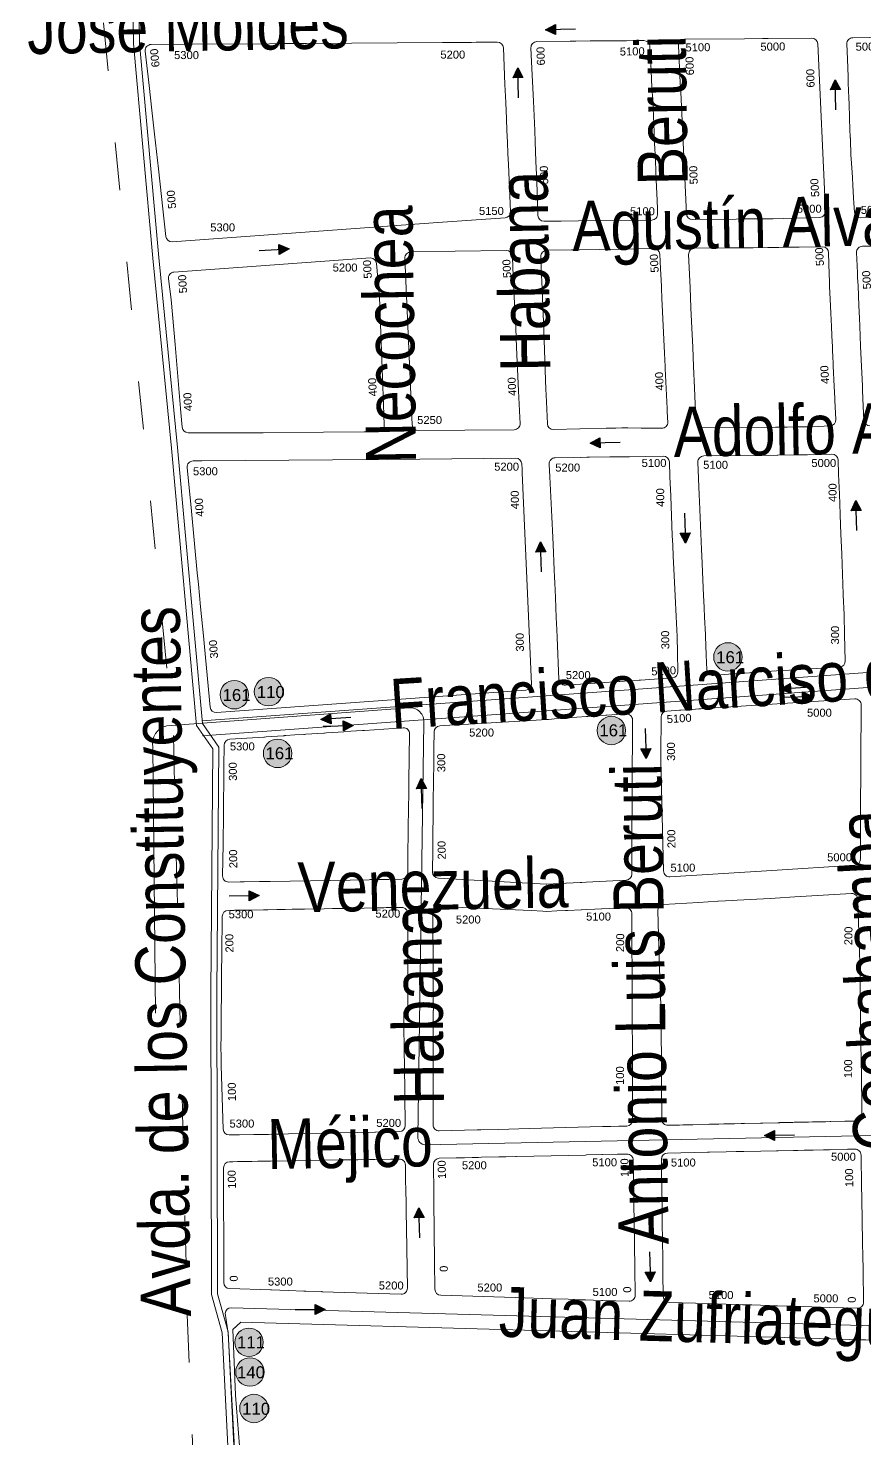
# Model space of a CAD drawing. Header units: millimetres. Extents: x 11558 to 23675, y 49449 to 61482.
# Drawn here: x 14952 to 15370, y 53272 to 53977 of the extents above; entities that cross this region are included whole.
import ezdxf

# ---------------------------------------------------------------- set-up
doc = ezdxf.new("R2010")
doc.units = ezdxf.units.MM
doc.linetypes.add('ACAD_ISO03W100', pattern=[30, 12, -18])
for name, color, linetype in [('0. plano base - nombres calles', 22, 'Continuous'), ('0. Plano Base - PLANO', 254, 'Continuous'), ('0. Plano base - sentido calles', 253, 'Continuous'), ('0.BARRIOS - DIVISIÓN', 12, 'ACAD_ISO03W100'), ('7. puesta en valor CC la lucila', 212, 'Continuous'), ('Linea 111 IDA', 139, 'Continuous'), ('Linea 140 IDA', 101, 'Continuous'), ('numeración', 7, 'Continuous')]:
    doc.layers.add(name, color=color, linetype=linetype)
for name, color, linetype, true_color in [('Linea 110 - 2 Ida', 7, 'Continuous', 0xff3838), ('Linea 110 - 2 Vuelta', 7, 'Continuous', 0x3838ff), ('Linea 161 ida', 7, 'Continuous', 0xd16b6b), ('linea 161 vuelta', 7, 'Continuous', 0x9d070c)]:
    doc.layers.add(name, color=color, linetype=linetype, true_color=true_color)
doc.layers.get('7. puesta en valor CC la lucila').off()
doc.styles.get("Standard").update_dxf_attribs({"font": 'arial.ttf'})

# ---------------------------------------------------------------- blocks, each defined once
blk = doc.blocks.new('MANZANAS')
at = {"layer": '0. Plano Base - PLANO', "color": 0, "linetype": 'Continuous', "lineweight": 5}
for points in [[(5635968.99, 6176056.65), (5635953.97, 6176048.71, -0.398164), (5635950, 6176049.81), (5635947.69, 6176053.66), (5635946.33, 6176055.92), (5635943.06, 6176061.36), (5635941.17, 6176064.49), (5635941.02, 6176064.74), (5635936.12, 6176072.88), (5635935.38, 6176074.11), (5635931.31, 6176081.27), (5635931.11, 6176081.63), (5635930.97, 6176081.88), (5635926.38, 6176089.96), (5635926.17, 6176090.33), (5635922.54, 6176096.72), (5635921.28, 6176098.94), (5635921.12, 6176099.21), (5635917.51, 6176105.57), (5635916.55, 6176107.26), (5635916.19, 6176107.89), (5635915.97, 6176108.28), (5635911.54, 6176116.07), (5635907.82, 6176122.63, -0.421456), (5635909.01, 6176126.75), (5635924.01, 6176134.79)], [(5636006.09, 6175958.57, -0.403727), (5636002.09, 6175959.72), (5635998.57, 6175965.83), (5635994.67, 6175972.6), (5635993.48, 6175974.64), (5635986.97, 6175985.93), (5635983.58, 6175991.81), (5635981.07, 6175996.17), (5635978.62, 6176000.41), (5635976.59, 6176003.93), (5635973.45, 6176009.37), (5635968.53, 6176017.9), (5635966.41, 6176021.59), (5635965.34, 6176023.46), (5635963.49, 6176026.67), (5635960.19, 6176032.42, -0.424354), (5635961.38, 6176036.56), (5635965.47, 6176038.72)], [(5635745.87, 6175917.98, -0.387772), (5635749.77, 6175916.91), (5635758.84, 6175902.57), (5635769.94, 6175883.06), (5635780.92, 6175863.75), (5635787.84, 6175851.62), (5635790.56, 6175846.85, -0.422773), (5635789.36, 6175842.71), (5635783.04, 6175839.34), (5635765.13, 6175829.81), (5635738.53, 6175815.65), (5635705.2, 6175798.43, -0.388323), (5635701.29, 6175799.49), (5635696.38, 6175807.22), (5635696.21, 6175807.48), (5635694.06, 6175810.88), (5635679.02, 6175834.59), (5635666.97, 6175853.6), (5635661, 6175862.11, -0.432235), (5635661.88, 6175866.39), (5635745.87, 6175917.98)], [(5636003.71, 6175704.95, -0.398019), (5636002.56, 6175701), (5635985.35, 6175690.9), (5635983.47, 6175689.8), (5635982.77, 6175689.39), (5635976.67, 6175685.81), (5635976.48, 6175685.7), (5635968.25, 6175680.87), (5635968.01, 6175680.73), (5635918.7, 6175658.51, -0.401406), (5635914.79, 6175659.9), (5635909.59, 6175670.21), (5635905.91, 6175677.5), (5635905.61, 6175678.09), (5635902.73, 6175683.79), (5635901.35, 6175686.53), (5635898.12, 6175692.94), (5635895.16, 6175698.81), (5635893.59, 6175701.91), (5635891, 6175707.05), (5635888.01, 6175712.98), (5635886.97, 6175715.04), (5635886.89, 6175715.2), (5635883.19, 6175722.52, -0.393493), (5635884.33, 6175726.45), (5635890.76, 6175730.29), (5635893.98, 6175732.21), (5635896.69, 6175733.83), (5635902.41, 6175737.25), (5635906.5, 6175739.69), (5635918.73, 6175747), (5635930.33, 6175753.93), (5635930.38, 6175753.96), (5635931.12, 6175754.42), (5635933.64, 6175756), (5635936.92, 6175758.06), (5635938.18, 6175758.85), (5635938.61, 6175759.13), (5635939.03, 6175759.38), (5635947.27, 6175764.4), (5635947.37, 6175764.46), (5635947.89, 6175764.78), (5635950.79, 6175766.54), (5635952.93, 6175767.85), (5635955.6, 6175769.47), (5635956.04, 6175769.74), (5635964.22, 6175774.72, -0.435501), (5635968.45, 6175773.53), (5635975.46, 6175759.89), (5635977.5, 6175755.93), (5635977.76, 6175755.41), (5635981.87, 6175747.43), (5635981.97, 6175747.23), (5635986.51, 6175738.41), (5635986.7, 6175738.02), (5635995.98, 6175719.98), (5635996.06, 6175719.83), (5635998.04, 6175715.98), (5636000.26, 6175711.66), (5636003.71, 6175704.95)]]:
    blk.add_lwpolyline(points, format="xyb", dxfattribs=at)
for points in [[(5635834.7, 6176087.29), (5635861.25, 6176101.4), (5635869.17, 6176105.61), (5635871.72, 6176106.96), (5635890.88, 6176117.14, -0.403353), (5635894.88, 6176116), (5635936.89, 6176043.57, -0.418337), (5635935.76, 6176039.45), (5635920.07, 6176030.64), (5635915.47, 6176028.2), (5635906.26, 6176023.31), (5635902.85, 6176021.5), (5635899, 6176019.45), (5635879.75, 6176009.23, -0.403157), (5635875.75, 6176010.38), (5635874.01, 6176013.37), (5635845.27, 6176063.01), (5635842.91, 6176066.94), (5635833.51, 6176083.13, -0.425281)], [(5635769.78, 6176052.25), (5635784.4, 6176060.09), (5635786.99, 6176061.47), (5635793.3, 6176064.86), (5635801.97, 6176069.43), (5635809.27, 6176073.27), (5635813.06, 6176075.25), (5635817.02, 6176077.34, -0.40034), (5635821.01, 6176076.2), (5635824.18, 6176070.8), (5635824.54, 6176070.18), (5635827.07, 6176065.91), (5635829.51, 6176061.73), (5635831.25, 6176058.77), (5635833.62, 6176054.74), (5635833.74, 6176054.53), (5635834.38, 6176053.44), (5635834.51, 6176053.23), (5635834.63, 6176053.02), (5635844.68, 6176035.63), (5635845.42, 6176034.35), (5635849.59, 6176027.1), (5635849.95, 6176026.47), (5635854.6, 6176018.38), (5635856.34, 6176015.36), (5635858.08, 6176012.33), (5635859.61, 6176009.67), (5635861.87, 6176005.74), (5635862.56, 6176004.55), (5635863.03, 6176003.73, -0.423297), (5635861.84, 6175999.59), (5635847.26, 6175991.8), (5635829.52, 6175982.32), (5635821.97, 6175978.28), (5635814.31, 6175974.18, -0.407656), (5635810.28, 6175975.36), (5635804.65, 6175985.35), (5635801.9, 6175990.21), (5635796.96, 6175998.99), (5635792.17, 6176007.48), (5635789.41, 6176012.31), (5635782.02, 6176025.02), (5635777.07, 6176033.54), (5635772.08, 6176042.12), (5635768.61, 6176048.1, -0.424409)], [(5635599.34, 6175962.04), (5635617.57, 6175971.67), (5635651.74, 6175989.71), (5635655.38, 6175991.64), (5635664.4, 6175996.4), (5635668, 6175998.3), (5635728.21, 6176030.1), (5635741.01, 6176036.86), (5635743.03, 6176037.93), (5635752.37, 6176042.86, -0.403271), (5635756.37, 6176041.71), (5635765.54, 6176025.81), (5635770.03, 6176018.03), (5635774.1, 6176010.97), (5635777.02, 6176005.91), (5635779.89, 6176000.94), (5635782.74, 6175996), (5635785.55, 6175991.13), (5635797.28, 6175970.81, -0.40618), (5635796.25, 6175966.75), (5635767.6, 6175949.15), (5635679.58, 6175895.08), (5635654.17, 6175879.47, -0.402628), (5635650.11, 6175880.36), (5635631.17, 6175908.61), (5635621.44, 6175923.13), (5635614.81, 6175933.02), (5635607.87, 6175943.36), (5635598.25, 6175957.72, -0.445211)], [(5635947.81, 6176025.86), (5635953.11, 6176016.39), (5635954.7, 6176013.56), (5635955.79, 6176011.61), (5635956.1, 6176011.05), (5635959.24, 6176005.54), (5635962.72, 6175999.55), (5635966.06, 6175993.82), (5635968.34, 6175989.89), (5635968.43, 6175989.74), (5635971.15, 6175985.04), (5635971.24, 6175984.89), (5635972.73, 6175982.33), (5635973.12, 6175981.66), (5635975.93, 6175976.82), (5635975.96, 6175976.77), (5635981.19, 6175967.8), (5635984.12, 6175962.81), (5635984.73, 6175961.77), (5635989.53, 6175953.58, -0.413873), (5635988.46, 6175949.48), (5635980.67, 6175944.89), (5635973.21, 6175940.93), (5635969.61, 6175939.03), (5635964.69, 6175936.43), (5635964.4, 6175936.28), (5635932, 6175919.14, -0.403415), (5635928, 6175920.3), (5635923.61, 6175927.9), (5635919.46, 6175935.1), (5635914.12, 6175944.34), (5635909.32, 6175952.67), (5635904.6, 6175960.84), (5635899.45, 6175969.76), (5635894.42, 6175978.48), (5635886.15, 6175992.82, -0.424732), (5635887.34, 6175996.97), (5635902.05, 6176004.77), (5635906.45, 6176007.11), (5635910.93, 6176009.49), (5635913.15, 6176010.67), (5635919.68, 6176014.17), (5635924.56, 6176016.77), (5635927.39, 6176018.28), (5635928.7, 6176018.98), (5635931.89, 6176020.69), (5635933.46, 6176021.53), (5635943.78, 6176027.04, -0.408324)], [(5635822.28, 6175961.98), (5635833.19, 6175967.9), (5635836.71, 6175969.81), (5635845.62, 6175974.64), (5635854.33, 6175979.36), (5635869.28, 6175987.47, -0.405614), (5635873.3, 6175986.34), (5635876.97, 6175980.02), (5635879.88, 6175975.02), (5635881.47, 6175972.28), (5635881.82, 6175971.68), (5635884.37, 6175967.26), (5635898.15, 6175943.57), (5635901.54, 6175937.74), (5635902.07, 6175936.81), (5635907.03, 6175928.29), (5635908.73, 6175925.32), (5635908.92, 6175925.04), (5635910.27, 6175922.7), (5635912.3, 6175919.21), (5635912.61, 6175918.67), (5635914.53, 6175915.31), (5635915.46, 6175913.76, -0.4355), (5635914.23, 6175909.54), (5635909.85, 6175907.33), (5635905.08, 6175904.92), (5635899.2, 6175901.95), (5635896.53, 6175900.55), (5635893.77, 6175899.04), (5635893.38, 6175898.82), (5635893.06, 6175898.65), (5635890.3, 6175897.13), (5635890.22, 6175897.09), (5635890.12, 6175897.03), (5635889.61, 6175896.75), (5635866.52, 6175884.08, -0.409169), (5635862.48, 6175885.22), (5635857.08, 6175894.66), (5635855.4, 6175897.6), (5635853.87, 6175900.26), (5635851.68, 6175904.12), (5635841.67, 6175921.7), (5635839.24, 6175925.98), (5635829.42, 6175943.25), (5635829.23, 6175943.57), (5635827.22, 6175947.12), (5635825.86, 6175949.5), (5635821.1, 6175957.86, -0.420183)], [(5635827.36, 6175863.36), (5635806.81, 6175852.46, -0.403499), (5635802.8, 6175853.61), (5635781.89, 6175889.79), (5635761.11, 6175925.75, -0.423018), (5635762.28, 6175929.89), (5635781.82, 6175940.42), (5635804.35, 6175952.55, -0.405039), (5635808.36, 6175951.42), (5635811.26, 6175946.42), (5635818.51, 6175933.92), (5635826.44, 6175920.24), (5635831.28, 6175911.9), (5635836.72, 6175902.53), (5635842.14, 6175893.18), (5635848.84, 6175881.62), (5635850.33, 6175879.06, -0.425422), (5635849.14, 6175874.9)], [(5635999.74, 6175936.2), (5636003.26, 6175930.02), (5636008.22, 6175921.31), (5636008.24, 6175921.26), (5636013.2, 6175912.56), (5636013.35, 6175912.3), (5636018.17, 6175903.83), (5636023.02, 6175895.32), (5636023.11, 6175895.16), (5636032.99, 6175877.81), (5636033.2, 6175877.44), (5636038.01, 6175869), (5636038.19, 6175868.68), (5636042.86, 6175860.25), (5636049.24, 6175848.74, -0.40361), (5636048.17, 6175844.72), (5636040.18, 6175839.9), (5636029.38, 6175833.39), (5636021.1, 6175828.39), (5636012.66, 6175823.31), (5636010.01, 6175821.71), (5636009.5, 6175821.4), (5636006.48, 6175819.58), (5636006.07, 6175819.34), (5636002.1, 6175816.94), (5635994.12, 6175811.86, -0.426985), (5635989.92, 6175812.9), (5635986.25, 6175819.26), (5635981.52, 6175827.46), (5635981.13, 6175828.13), (5635976.75, 6175835.73), (5635976.37, 6175836.4), (5635974.91, 6175838.93), (5635974.24, 6175840.08), (5635971.37, 6175845.07), (5635961.44, 6175862.29), (5635959.89, 6175864.98), (5635947.91, 6175885.77), (5635946.25, 6175888.64), (5635938.07, 6175902.83, -0.424085), (5635939.26, 6175906.97), (5635962.67, 6175919.43), (5635963.16, 6175919.64), (5635971.73, 6175924.26), (5635972.01, 6175924.41), (5635979.85, 6175928.59), (5635980.66, 6175929.02), (5635985.01, 6175931.43), (5635995.68, 6175937.34, -0.410738)], [(5635925.41, 6175896.39), (5635929.1, 6175889.93), (5635933.82, 6175881.67), (5635933.86, 6175881.59), (5635938.78, 6175872.99), (5635943.63, 6175864.48), (5635943.68, 6175864.4), (5635946.04, 6175860.27), (5635948.78, 6175855.51), (5635951.95, 6175850.07), (5635958.75, 6175838.39), (5635958.79, 6175838.32), (5635964.02, 6175829.33), (5635969, 6175820.77), (5635969.05, 6175820.69), (5635972.93, 6175813.61), (5635977.49, 6175805.44, -0.398263), (5635976.47, 6175801.44), (5635971.01, 6175797.99), (5635970.86, 6175797.9), (5635962.78, 6175792.99), (5635962.33, 6175792.72), (5635954.05, 6175787.69), (5635953.78, 6175787.52), (5635953.7, 6175787.48), (5635945.56, 6175782.53), (5635930.67, 6175773.46, -0.421544), (5635926.51, 6175774.52), (5635916.03, 6175792.73), (5635914.06, 6175796.15), (5635911.04, 6175801.41), (5635906.07, 6175810.04), (5635902.45, 6175816.33), (5635901, 6175818.84), (5635899.2, 6175822.02), (5635892.8, 6175833.03), (5635891.03, 6175836.08), (5635885.9, 6175844.88), (5635880.85, 6175853.53), (5635875.81, 6175862.17), (5635872.69, 6175867.53), (5635872.57, 6175867.74, -0.424207), (5635873.74, 6175871.89), (5635885.12, 6175878.02), (5635887.7, 6175879.41), (5635888.87, 6175880.04), (5635897.78, 6175884.83), (5635906.56, 6175889.56), (5635913.52, 6175893.31), (5635921.38, 6175897.54, -0.406889)], [(5635914.33, 6175762.06), (5635782.28, 6175680.92, -0.407388), (5635778.19, 6175681.85), (5635761.76, 6175707.23), (5635758.75, 6175711.9), (5635750.8, 6175724.16), (5635744.67, 6175733.61), (5635741.51, 6175738.48), (5635724.66, 6175764.46), (5635712.78, 6175782.78, -0.440474), (5635713.89, 6175787.07), (5635717.8, 6175789.13), (5635775.54, 6175819.68), (5635800.02, 6175832.63), (5635856.41, 6175862.65, -0.404507), (5635860.42, 6175861.5), (5635861.72, 6175859.25), (5635862.66, 6175857.62), (5635915.36, 6175766.11, -0.405901)], [(5636066.46, 6175832.83), (5636091.86, 6175783.34), (5636101.67, 6175764.21, -0.394605), (5636100.55, 6175760.27), (5636064.9, 6175738.82), (5636021.24, 6175712.55, -0.425503), (5636017.06, 6175713.67), (5635990.45, 6175762), (5635989.18, 6175764.45), (5635989.13, 6175764.55), (5635988.97, 6175764.85), (5635980.48, 6175781.4, -0.394123), (5635981.6, 6175785.34), (5635987.12, 6175788.68), (5635987.6, 6175788.96), (5635987.67, 6175789.01), (5635991.74, 6175791.47), (5635992.55, 6175791.95), (5635995.43, 6175793.7), (5635996.21, 6175794.17), (5636002.33, 6175797.86), (5636062.24, 6175834.03, -0.434575)], [(5636109.76, 6175745.87), (5636115.58, 6175735.26), (5636119.4, 6175728.6), (5636120.3, 6175727.03), (5636125.27, 6175718.34), (5636135.49, 6175699.08), (5636135.62, 6175698.84), (5636139.6, 6175691.34), (5636139.67, 6175691.21), (5636139.97, 6175690.65), (5636140.22, 6175690.19), (5636143.79, 6175683.62), (5636144.85, 6175681.7), (5636144.91, 6175681.61), (5636147.74, 6175676.41), (5636147.92, 6175676.08), (5636148.41, 6175675.16), (5636151.98, 6175668.52), (5636153.5, 6175665.7), (5636154.88, 6175663.13), (5636156.67, 6175659.8), (5636161.29, 6175651.19, -0.412513), (5636160.08, 6175647.14), (5636156.81, 6175645.35), (5636155.13, 6175644.44), (5636148.98, 6175641.09), (5636148.69, 6175640.93), (5636146.66, 6175639.82), (5636146.54, 6175639.76), (5636141.55, 6175637.04), (5636140.95, 6175636.72), (5636139.24, 6175635.78), (5636138.74, 6175635.51), (5636133.92, 6175632.88), (5636132.84, 6175632.3), (5636132.24, 6175631.97), (5636131.92, 6175631.79), (5636126.68, 6175628.91), (5636126.42, 6175628.77), (5636125.76, 6175628.41), (5636119.19, 6175624.8), (5636118.91, 6175624.64), (5636118.16, 6175624.23), (5636111.15, 6175620.37), (5636109.71, 6175619.58), (5636106.73, 6175617.94), (5636106.35, 6175617.73), (5636103.54, 6175616.19), (5636103.05, 6175615.92), (5636102.5, 6175615.61), (5636102.01, 6175615.34), (5636099.81, 6175614.14), (5636098.11, 6175613.2), (5636095.73, 6175611.89), (5636095.31, 6175611.66), (5636088.53, 6175607.93), (5636088.33, 6175607.82), (5636084.14, 6175605.52), (5636082.66, 6175604.7), (5636077.55, 6175601.89, -0.419639), (5636073.45, 6175603.12), (5636065.68, 6175617.89), (5636063.88, 6175621.31), (5636059.77, 6175629.13), (5636057.39, 6175633.64), (5636055.55, 6175637.13), (5636055.37, 6175637.47), (5636051.74, 6175644.35), (5636051.52, 6175644.78), (5636051.45, 6175644.92), (5636048.01, 6175651.36), (5636047.53, 6175652.25), (5636047.37, 6175652.53), (5636043.95, 6175658.44), (5636042.2, 6175661.48), (5636037.54, 6175669.85), (5636035.53, 6175673.47), (5636023.64, 6175694.83, -0.406049), (5636024.73, 6175698.86), (5636039.72, 6175707.76), (5636048.04, 6175712.7), (5636048.28, 6175712.84), (5636054.62, 6175716.6), (5636056.39, 6175717.65), (5636070.71, 6175726.15), (5636072.73, 6175727.36), (5636081.31, 6175732.49), (5636105.59, 6175747, -0.424986)], [(5635872.78, 6175715.95), (5635883.39, 6175694.85), (5635883.47, 6175694.7), (5635883.69, 6175694.25), (5635885.02, 6175691.61), (5635886.21, 6175689.25), (5635886.89, 6175687.9), (5635886.92, 6175687.84), (5635888.72, 6175684.26), (5635888.76, 6175684.16), (5635889.38, 6175682.93), (5635894.05, 6175673.65), (5635894.13, 6175673.49), (5635894.31, 6175673.13), (5635894.68, 6175672.39), (5635895.37, 6175671.02), (5635899.29, 6175663.24), (5635899.46, 6175662.9), (5635899.69, 6175662.44), (5635904.07, 6175653.72, -0.405365), (5635902.82, 6175649.74), (5635897.08, 6175646.63), (5635896.28, 6175646.2), (5635889.06, 6175642.29), (5635888.49, 6175641.98), (5635880.15, 6175637.47), (5635871.44, 6175632.74), (5635862.7, 6175628.02), (5635853.75, 6175623.17), (5635844.96, 6175618.41), (5635840.27, 6175615.87), (5635833.55, 6175612.23), (5635831.77, 6175611.27), (5635826.72, 6175608.53, -0.423637), (5635822.61, 6175609.83), (5635815.59, 6175623.84), (5635813.83, 6175627.36), (5635810.26, 6175634.49), (5635809.46, 6175636.08), (5635806.38, 6175642.14), (5635805.74, 6175643.39), (5635805.7, 6175643.48), (5635804.76, 6175645.32), (5635802.61, 6175649.54), (5635801.47, 6175651.78), (5635801.33, 6175652.06), (5635801.23, 6175652.26), (5635799.18, 6175656.29), (5635797.94, 6175658.71), (5635793.14, 6175668.13, -0.392554), (5635794.25, 6175672.06), (5635808.85, 6175680.92), (5635809.16, 6175681.11), (5635809.86, 6175681.54), (5635817.19, 6175685.99), (5635817.67, 6175686.27), (5635817.79, 6175686.35), (5635818.35, 6175686.69), (5635822.15, 6175689), (5635826.06, 6175691.37), (5635826.24, 6175691.48), (5635826.85, 6175691.85), (5635834.65, 6175696.58), (5635834.87, 6175696.72), (5635835.67, 6175697.21), (5635843.16, 6175701.75), (5635843.51, 6175701.97), (5635851.12, 6175706.58), (5635852.04, 6175707.14), (5635868.54, 6175717.16, -0.437754)], [(5636012.89, 6175687.33), (5636016.32, 6175680.79), (5636016.37, 6175680.69), (5636017.8, 6175677.96), (5636017.85, 6175677.87), (5636018.02, 6175677.54), (5636020.93, 6175671.99), (5636025.58, 6175663.13), (5636025.77, 6175662.76), (5636030.28, 6175654.16), (5636034.87, 6175645.41), (5636039.57, 6175636.44), (5636042.38, 6175631.1), (5636047, 6175622.29), (5636047.32, 6175621.67), (5636051.02, 6175614.63), (5636055.72, 6175605.65), (5636060.71, 6175596.14, -0.407752), (5636059.51, 6175592.12), (5636055.97, 6175590.17), (5636052.5, 6175588.24), (5636048.86, 6175586.23), (5636016.81, 6175568.51), (5636003.39, 6175561.09), (5635995.64, 6175556.8), (5635993.95, 6175555.87), (5635977.42, 6175546.73, -0.422076), (5635973.3, 6175547.97), (5635968.65, 6175556.94), (5635968.52, 6175557.2), (5635965.42, 6175563.17), (5635965.11, 6175563.76), (5635963.54, 6175566.8), (5635963.07, 6175567.7), (5635960.29, 6175573.06), (5635959.15, 6175575.26), (5635957.32, 6175578.79), (5635955.65, 6175582.01), (5635955.19, 6175582.9), (5635953.62, 6175585.93), (5635951.66, 6175589.7), (5635950.87, 6175591.23), (5635947.57, 6175597.59), (5635947.01, 6175598.67), (5635947.09, 6175598.72), (5635944.46, 6175603.72), (5635939.81, 6175612.56), (5635937.68, 6175616.61), (5635936.16, 6175619.49), (5635933.38, 6175624.77), (5635929.56, 6175632.03), (5635926.69, 6175637.49), (5635924.29, 6175642.05, -0.428808), (5635925.68, 6175646.16), (5635963.84, 6175663.89), (5635967.44, 6175665.56), (5635972.8, 6175668.05), (5635974.36, 6175668.77), (5635978.95, 6175671.42), (5635982.68, 6175673.56), (5635982.92, 6175673.7), (5635983.51, 6175674.04), (5635989.41, 6175677.43), (5635989.58, 6175677.52), (5635991.78, 6175678.79), (5635995.38, 6175680.86), (5635998.27, 6175682.52), (5635998.36, 6175682.57), (5636008.74, 6175688.54, -0.425634)], [(5635913.34, 6175635.91), (5635919.5, 6175624.06), (5635921.59, 6175620.05), (5635923.43, 6175616.5), (5635926.51, 6175610.58), (5635927.76, 6175608.18), (5635929.93, 6175604.02), (5635931.24, 6175601.48), (5635931.47, 6175601.05), (5635935.72, 6175592.88), (5635936.03, 6175592.28), (5635934.22, 6175591.41), (5635938.29, 6175583.83), (5635942.36, 6175576.26), (5635944.06, 6175573.08), (5635946.45, 6175568.63), (5635961.12, 6175541.29, -0.411998), (5635959.92, 6175537.24), (5635954.91, 6175534.5), (5635949.38, 6175531.48), (5635949.06, 6175531.31), (5635941.32, 6175527.08), (5635933.78, 6175522.96), (5635930.05, 6175520.91), (5635926.25, 6175518.84), (5635918.48, 6175514.59), (5635911.19, 6175510.61), (5635908.37, 6175509.07), (5635903.75, 6175506.54), (5635902.45, 6175505.83), (5635901.24, 6175505.17), (5635899.31, 6175504.11), (5635895.98, 6175502.3), (5635889.65, 6175498.93), (5635885.19, 6175496.54, -0.40881), (5635881.15, 6175497.72), (5635865.59, 6175525.48), (5635863.35, 6175529.68), (5635861.46, 6175533.21), (5635860.76, 6175534.59), (5635859.22, 6175537.64), (5635857.57, 6175540.88), (5635857.09, 6175541.77), (5635854.47, 6175547), (5635854.4, 6175547.14), (5635853.68, 6175548.55), (5635849.21, 6175557.37), (5635846.47, 6175562.78), (5635844.67, 6175566.33), (5635840.08, 6175575.38), (5635836.93, 6175581.59), (5635835.02, 6175585.36), (5635831.73, 6175591.86, -0.406275), (5635832.97, 6175595.85), (5635835.84, 6175597.4), (5635839.89, 6175599.59), (5635842.17, 6175600.83), (5635848.53, 6175604.28), (5635848.91, 6175604.48), (5635850.46, 6175605.32), (5635854.36, 6175607.43), (5635857.58, 6175609.18), (5635858.11, 6175609.47), (5635861.17, 6175611.12), (5635866.43, 6175613.97), (5635866.53, 6175614.03), (5635875.24, 6175618.74), (5635878.79, 6175620.66), (5635884.02, 6175623.5), (5635892.81, 6175628.26), (5635897.57, 6175630.84), (5635901.42, 6175632.92), (5635902.46, 6175633.49), (5635904.16, 6175634.41), (5635909.25, 6175637.16, -0.419187)], [(5636203.75, 6175564.47), (5636191.31, 6175558.49), (5636187.5, 6175556.66), (5636183.25, 6175554.61), (5636175.65, 6175550.95), (5636172, 6175549.2), (5636167.82, 6175547.19), (5636166.86, 6175546.72), (5636164.21, 6175545.45), (5636160.05, 6175543.45), (5636156.19, 6175541.59), (5636152.04, 6175539.59), (5636150.37, 6175538.79), (5636144.6, 6175536.01), (5636136.64, 6175532.18), (5636118.88, 6175523.63, -0.401193), (5636114.93, 6175524.92), (5636109.36, 6175535.28), (5636109.29, 6175535.42), (5636105.65, 6175542.22), (5636102.05, 6175548.94), (5636101.61, 6175549.77), (5636097.53, 6175557.37), (5636095.93, 6175560.37), (5636093.48, 6175564.95), (5636089.29, 6175572.78), (5636085.78, 6175579.31), (5636082.52, 6175585.42, -0.411506), (5636083.73, 6175589.47), (5636101.33, 6175599.09), (5636102.21, 6175599.57), (5636109.46, 6175603.53), (5636113.9, 6175605.96), (5636117.31, 6175607.82), (5636124.8, 6175611.91), (5636131.58, 6175615.61), (5636132.4, 6175616.06), (5636139.11, 6175619.73), (5636140.02, 6175620.23), (5636140.94, 6175620.73), (5636143.75, 6175622.26), (5636144.83, 6175622.85), (5636146.72, 6175623.89), (5636147.66, 6175624.4), (5636152.21, 6175626.89), (5636154.87, 6175628.34), (5636155.31, 6175628.58), (5636162.8, 6175632.68), (5636166.04, 6175634.45, -0.41546), (5636170.12, 6175633.24), (5636172.67, 6175628.52), (5636173.11, 6175627.71), (5636174.65, 6175624.86), (5636176.81, 6175620.87), (5636180.99, 6175613.15), (5636185.19, 6175605.38), (5636187.27, 6175601.53), (5636189.21, 6175597.95), (5636191.84, 6175593.09), (5636193.31, 6175590.38), (5636193.95, 6175589.19), (5636197.51, 6175582.61), (5636205.08, 6175568.6, -0.428155)], [(5636100.86, 6175514.94), (5636088.86, 6175509.19), (5636088.37, 6175508.95), (5636081.25, 6175505.54), (5636080.91, 6175505.37), (5636079.15, 6175504.53), (5636073.36, 6175501.76), (5636066.21, 6175498.33), (5636049.49, 6175490.31), (5636015.94, 6175474.22, -0.401462), (5636012, 6175475.51), (5636005.53, 6175487.61), (5635991.18, 6175514.44), (5635989.22, 6175518.11), (5635982.56, 6175530.56, -0.411126), (5635983.77, 6175534.61), (5635991.09, 6175538.62), (5635994.5, 6175540.49), (5635994.81, 6175540.66), (5635998.2, 6175542.52), (5636000.9, 6175544), (5636002.32, 6175544.78), (5636009.86, 6175548.91), (5636012.94, 6175550.6), (5636017.25, 6175552.96), (5636017.58, 6175553.15), (5636040.44, 6175565.68), (5636047.84, 6175569.73), (5636048.28, 6175569.97), (5636055.03, 6175573.67), (5636055.24, 6175573.79), (5636061.84, 6175577.4), (5636066.1, 6175579.74, -0.416418), (5636070.18, 6175578.53), (5636072.88, 6175573.53), (5636074.35, 6175570.79), (5636077, 6175565.88), (5636081.03, 6175558.38), (5636084.43, 6175552.08), (5636085.11, 6175550.81), (5636089.36, 6175542.93), (5636090.61, 6175540.61), (5636090.73, 6175540.38), (5636092.6, 6175536.9), (5636093.47, 6175535.28), (5636094.03, 6175534.25), (5636095.76, 6175531.05), (5636102.2, 6175519.07, -0.427991)], [(5635998.19, 6175465.5), (5635962.58, 6175448.48), (5635962.39, 6175448.39), (5635955.13, 6175444.91), (5635954.2, 6175444.47), (5635947.21, 6175441.13), (5635939.6, 6175437.49), (5635939.15, 6175437.27), (5635920.76, 6175428.48, -0.403872), (5635916.8, 6175429.8), (5635910.79, 6175441.31), (5635908.92, 6175444.9), (5635908.76, 6175445.2), (5635907.85, 6175446.95), (5635904.9, 6175452.59), (5635900.27, 6175461.45), (5635897.47, 6175466.82), (5635897.38, 6175466.99), (5635895.5, 6175470.6), (5635890.23, 6175480.68, -0.410234), (5635891.47, 6175484.7), (5635892.97, 6175485.52), (5635894.96, 6175486.59), (5635896.4, 6175487.37), (5635898.54, 6175488.52), (5635898.66, 6175488.59), (5635901.11, 6175489.91), (5635901.25, 6175489.99), (5635903.96, 6175491.45), (5635908.65, 6175493.98), (5635909.48, 6175494.43), (5635917.31, 6175498.66), (5635932.79, 6175507.01), (5635939.9, 6175510.85), (5635948.01, 6175515.23), (5635953.01, 6175517.93), (5635955.41, 6175519.22), (5635962.51, 6175523.05), (5635966.22, 6175525.06, -0.414266), (5635970.28, 6175523.84), (5635973.16, 6175518.51), (5635977, 6175511.4), (5635978.63, 6175508.37), (5635978.72, 6175508.2), (5635981.28, 6175503.47), (5635981.33, 6175503.37), (5635985.33, 6175495.94), (5635999.53, 6175469.63, -0.428606)]]:
    blk.add_lwpolyline(points, format="xyb", close=True, dxfattribs=at)
blk.add_lwpolyline([(5636021.89, 6175264.06), (5635947.92, 6175382.65), (5635931.63, 6175411.16), (5635933.39, 6175416.19), (5636188.82, 6175539.82), (5636199.05, 6175544.75), (5636211.74, 6175550.86), (5636214.87, 6175552.36), (5636280.89, 6175584.14), (5636294.22, 6175590.48), (5636320.99, 6175603.18), (5636327.56, 6175606.29), (5636327.82, 6175606.41), (5636329.12, 6175607.13), (5636411.11, 6175652.35), (5636510.55, 6175706.91)], dxfattribs=at)
blk.add_lwpolyline([(5635859.06, 6175891.2), (5635859.06, 6175891.2)], close=True, dxfattribs=at)
blk = doc.blocks.new('111')
at = {"layer": 'Linea 111 IDA', "lineweight": 211, "true_color": 0xededed}
h = blk.add_hatch(color=7, dxfattribs=at)
h.dxf.hatch_style = 1
edge = h.paths.add_edge_path()
edge.add_arc((0, 0), 7.11, 0, 360)
at = {"layer": 'Linea 111 IDA', "lineweight": 9}
blk.add_circle((0, 0), 7.11, dxfattribs=at)
at = {"layer": 'Linea 111 IDA', "lineweight": 15, "insert": (-5.99, 3.05), "char_height": 6, "attachment_point": 1}
blk.add_mtext_dynamic_manual_height_columns('111', width=16.4579, gutter_width=12.5, heights=[0], dxfattribs=at)
blk = doc.blocks.new('140')
at = {"layer": 'Linea 140 IDA', "lineweight": 211, "true_color": 0xededed}
h = blk.add_hatch(color=7, dxfattribs=at)
h.dxf.hatch_style = 1
edge = h.paths.add_edge_path()
edge.add_arc((0, 0), 7.11, 0, 360)
at = {"layer": 'Linea 140 IDA', "lineweight": 9}
blk.add_circle((0, 0), 7.11, dxfattribs=at)
at = {"layer": 'Linea 140 IDA', "lineweight": 15, "insert": (-6.46, 2.88), "char_height": 6, "attachment_point": 1}
blk.add_mtext_dynamic_manual_height_columns('140', width=16.4579, gutter_width=12.5, heights=[0], dxfattribs=at)
blk = doc.blocks.new('161 ida')
at = {"layer": 'Linea 161 ida', "lineweight": 211, "true_color": 0xededed}
h = blk.add_hatch(color=7, dxfattribs=at)
h.dxf.hatch_style = 1
edge = h.paths.add_edge_path()
edge.add_arc((0, 0), 7.11, 0, 360)
at = {"layer": 'Linea 161 ida', "lineweight": 9}
blk.add_circle((0, 0), 7.11, dxfattribs=at)
at = {"layer": 'Linea 161 ida', "lineweight": 15, "insert": (-5.85, 2.85), "char_height": 6, "attachment_point": 1}
blk.add_mtext_dynamic_manual_height_columns('161', width=16.4579, gutter_width=12.5, heights=[0], dxfattribs=at)
blk = doc.blocks.new('161vuelta')
at = {"layer": 'linea 161 vuelta', "lineweight": 211, "true_color": 0xededed}
h = blk.add_hatch(color=7, dxfattribs=at)
h.dxf.hatch_style = 1
edge = h.paths.add_edge_path()
edge.add_arc((0, 0), 7.11, 0, 360)
at = {"layer": 'linea 161 vuelta', "lineweight": 9}
blk.add_circle((0, 0), 7.11, dxfattribs=at)
at = {"layer": 'linea 161 vuelta', "lineweight": 9, "insert": (-6.03, 3.07), "char_height": 6, "attachment_point": 1}
blk.add_mtext_dynamic_manual_height_columns('161', width=16.4579, gutter_width=12.5, heights=[0], dxfattribs=at)
blk = doc.blocks.new('110 2 vuekta')
at = {"layer": 'Linea 110 - 2 Vuelta', "lineweight": 211, "true_color": 0xededed}
h = blk.add_hatch(color=7, dxfattribs=at)
h.dxf.hatch_style = 1
edge = h.paths.add_edge_path()
edge.add_arc((0, 0), 7.11, 0, 360)
at = {"layer": 'Linea 110 - 2 Vuelta', "lineweight": 9}
blk.add_circle((0, 0), 7.11, dxfattribs=at)
at = {"layer": 'Linea 110 - 2 Vuelta', "lineweight": 15, "insert": (-5.85, 2.85), "char_height": 6, "attachment_point": 1}
blk.add_mtext_dynamic_manual_height_columns('110', width=16.4579, gutter_width=12.5, heights=[0], dxfattribs=at)
blk = doc.blocks.new('110 2 ida')
at = {"layer": 'Linea 110 - 2 Ida', "lineweight": 211, "true_color": 0xededed}
h = blk.add_hatch(color=7, dxfattribs=at)
h.dxf.hatch_style = 1
edge = h.paths.add_edge_path()
edge.add_arc((0, 0), 7.11, 0, 360)
at = {"layer": 'Linea 110 - 2 Ida', "lineweight": 9}
blk.add_circle((0, 0), 7.11, dxfattribs=at)
at = {"layer": 'Linea 110 - 2 Ida', "lineweight": 15, "insert": (-5.85, 2.85), "char_height": 6, "attachment_point": 1}
blk.add_mtext_dynamic_manual_height_columns('110', width=16.4579, gutter_width=12.5, heights=[0], dxfattribs=at)

msp = doc.modelspace()

# ---------------------------------------------------------------- hatches: boundary and pattern name
at = {"layer": '0. Plano base - sentido calles', "linetype": 'Continuous', "lineweight": 25, "ltscale": 2, "true_color": 0x1a1a1a}
h = msp.add_hatch(color=250, dxfattribs=at)
h.dxf.hatch_style = 1
h.paths.add_polyline_path([(15210.29, 53975.84), (15215.35, 53973.45), (15215.29, 53975.95)])
h.paths.add_polyline_path([(15210.29, 53975.84), (15215.29, 53975.95), (15215.23, 53978.45)])
h = msp.add_hatch(color=250, dxfattribs=at)
h.dxf.hatch_style = 1
h.paths.add_polyline_path([(15196.4, 53956.9), (15194.05, 53951.83), (15196.54, 53951.91)])
h.paths.add_polyline_path([(15196.4, 53956.9), (15196.54, 53951.91), (15199.04, 53951.98)])
h = msp.add_hatch(color=250, dxfattribs=at)
h.dxf.hatch_style = 1
h.paths.add_polyline_path([(15355.04, 53950.89), (15352.69, 53945.82), (15355.19, 53945.89)])
h.paths.add_polyline_path([(15355.04, 53950.89), (15355.19, 53945.89), (15357.69, 53945.97)])
h = msp.add_hatch(color=250, dxfattribs=at)
h.dxf.hatch_style = 1
h.paths.add_polyline_path([(15082.07, 53866.43), (15076.93, 53868.62), (15077.08, 53866.13)])
h.paths.add_polyline_path([(15082.07, 53866.43), (15077.08, 53866.13), (15077.23, 53863.63)])
h = msp.add_hatch(color=250, dxfattribs=at)
h.dxf.hatch_style = 1
h.paths.add_polyline_path([(15232.59, 53769.3), (15237.64, 53766.92), (15237.59, 53769.41)])
h.paths.add_polyline_path([(15232.59, 53769.3), (15237.59, 53769.41), (15237.53, 53771.91)])
h = msp.add_hatch(color=250, dxfattribs=at)
h.dxf.hatch_style = 1
h.paths.add_polyline_path([(15365.46, 53740.55), (15363.11, 53735.48), (15365.61, 53735.55)])
h.paths.add_polyline_path([(15365.46, 53740.55), (15365.61, 53735.55), (15368.11, 53735.63)])
h = msp.add_hatch(color=250, dxfattribs=at)
h.dxf.hatch_style = 1
h.paths.add_polyline_path([(15280.27, 53719.34), (15282.62, 53724.41), (15280.12, 53724.34)])
h.paths.add_polyline_path([(15280.27, 53719.34), (15280.12, 53724.34), (15277.63, 53724.27)])
h = msp.add_hatch(color=250, dxfattribs=at)
h.dxf.hatch_style = 1
h.paths.add_polyline_path([(15207.86, 53719.92), (15205.51, 53714.85), (15208, 53714.92)])
h.paths.add_polyline_path([(15207.86, 53719.92), (15208, 53714.92), (15210.5, 53714.99)])
h = msp.add_hatch(color=250, dxfattribs=at)
h.dxf.hatch_style = 1
h.paths.add_polyline_path([(15327.75, 53646.38), (15332.9, 53644.21), (15332.74, 53646.71)])
h.paths.add_polyline_path([(15327.75, 53646.38), (15332.74, 53646.71), (15332.57, 53649.2)])
h = msp.add_hatch(color=250, dxfattribs=at)
h.dxf.hatch_style = 1
h.paths.add_polyline_path([(15343.85, 53642.63), (15338.81, 53645.05), (15338.85, 53642.55)])
h.paths.add_polyline_path([(15343.85, 53642.63), (15338.85, 53642.55), (15338.89, 53640.05)])
h = msp.add_hatch(color=250, dxfattribs=at)
h.dxf.hatch_style = 1
h.paths.add_polyline_path([(15097.97, 53631.2), (15103.13, 53629.03), (15102.96, 53631.52)])
h.paths.add_polyline_path([(15097.97, 53631.2), (15102.96, 53631.52), (15102.8, 53634.02)])
h = msp.add_hatch(color=250, dxfattribs=at)
h.dxf.hatch_style = 1
h.paths.add_polyline_path([(15114.19, 53628.18), (15109.15, 53630.6), (15109.19, 53628.1)])
h.paths.add_polyline_path([(15114.19, 53628.18), (15109.19, 53628.1), (15109.23, 53625.6)])
h = msp.add_hatch(color=250, dxfattribs=at)
h.dxf.hatch_style = 1
h.paths.add_polyline_path([(15260.66, 53611.65), (15262.99, 53616.73), (15260.49, 53616.65)])
h.paths.add_polyline_path([(15260.66, 53611.65), (15260.49, 53616.65), (15258, 53616.56)])
h = msp.add_hatch(color=250, dxfattribs=at)
h.dxf.hatch_style = 1
h.paths.add_polyline_path([(15148.2, 53601.71), (15145.87, 53596.63), (15148.37, 53596.71)])
h.paths.add_polyline_path([(15148.2, 53601.71), (15148.37, 53596.71), (15150.87, 53596.79)])
h = msp.add_hatch(color=250, dxfattribs=at)
h.dxf.hatch_style = 1
h.paths.add_polyline_path([(15067.18, 53543.25), (15062.14, 53545.67), (15062.18, 53543.17)])
h.paths.add_polyline_path([(15067.18, 53543.25), (15062.18, 53543.17), (15062.22, 53540.67)])
h = msp.add_hatch(color=250, dxfattribs=at)
h.dxf.hatch_style = 1
h.paths.add_polyline_path([(15319.71, 53423.29), (15324.74, 53420.84), (15324.71, 53423.34)])
h.paths.add_polyline_path([(15319.71, 53423.29), (15324.71, 53423.34), (15324.69, 53425.84)])
h = msp.add_hatch(color=250, dxfattribs=at)
h.dxf.hatch_style = 1
h.paths.add_polyline_path([(15146.94, 53387.19), (15144.6, 53382.11), (15147.1, 53382.19)])
h.paths.add_polyline_path([(15146.94, 53387.19), (15147.1, 53382.19), (15149.6, 53382.28)])
h = msp.add_hatch(color=250, dxfattribs=at)
h.dxf.hatch_style = 1
h.paths.add_polyline_path([(15262.76, 53350.17), (15265.12, 53355.24), (15262.62, 53355.17)])
h.paths.add_polyline_path([(15262.76, 53350.17), (15262.62, 53355.17), (15260.12, 53355.1)])
h = msp.add_hatch(color=250, dxfattribs=at)
h.dxf.hatch_style = 1
h.paths.add_polyline_path([(15100.17, 53336.36), (15095.18, 53338.88), (15095.17, 53336.38)])
h.paths.add_polyline_path([(15100.17, 53336.36), (15095.17, 53336.38), (15095.16, 53333.88)])

# ---------------------------------------------------------------- linework, layer by layer
at = {"layer": '0. Plano base - sentido calles', "color": 250, "linetype": 'Continuous', "lineweight": 25, "ltscale": 2, "true_color": 0x1a1a1a}
for points in [[(15225.28, 53976.19), (15210.29, 53975.84), (15215.23, 53978.45), (15215.35, 53973.45), (15210.29, 53975.84)], [(15196.83, 53941.91), (15196.4, 53956.9), (15199.04, 53951.98), (15194.05, 53951.83), (15196.4, 53956.9)], [(15355.47, 53935.9), (15355.04, 53950.89), (15357.69, 53945.97), (15352.69, 53945.82), (15355.04, 53950.89)], [(15067.1, 53865.52), (15082.07, 53866.43), (15077.23, 53863.63), (15076.93, 53868.62), (15082.07, 53866.43)], [(15247.58, 53769.65), (15232.59, 53769.3), (15237.53, 53771.91), (15237.64, 53766.92), (15232.59, 53769.3)], [(15365.89, 53725.56), (15365.46, 53740.55), (15368.11, 53735.63), (15363.11, 53735.48), (15365.46, 53740.55)], [(15279.84, 53734.33), (15280.27, 53719.34), (15277.63, 53724.27), (15282.62, 53724.41), (15280.27, 53719.34)], [(15208.29, 53704.92), (15207.86, 53719.92), (15210.5, 53714.99), (15205.51, 53714.85), (15207.86, 53719.92)], [(15342.71, 53647.36), (15327.75, 53646.38), (15332.57, 53649.2), (15332.9, 53644.21), (15327.75, 53646.38)], [(15328.85, 53642.38), (15343.85, 53642.63), (15338.89, 53640.05), (15338.81, 53645.05), (15343.85, 53642.63)], [(15112.94, 53632.17), (15097.97, 53631.2), (15102.8, 53634.02), (15103.13, 53629.03), (15097.97, 53631.2)], [(15099.19, 53627.94), (15114.19, 53628.18), (15109.23, 53625.6), (15109.15, 53630.6), (15114.19, 53628.18)], [(15260.17, 53626.64), (15260.66, 53611.65), (15258, 53616.56), (15262.99, 53616.73), (15260.66, 53611.65)], [(15148.69, 53586.71), (15148.2, 53601.71), (15150.87, 53596.79), (15145.87, 53596.63), (15148.2, 53601.71)], [(15052.18, 53543.01), (15067.18, 53543.25), (15062.22, 53540.67), (15062.14, 53545.67), (15067.18, 53543.25)], [(15334.71, 53423.44), (15319.71, 53423.29), (15324.69, 53425.84), (15324.74, 53420.84), (15319.71, 53423.29)], [(15147.43, 53372.2), (15146.94, 53387.19), (15149.6, 53382.28), (15144.6, 53382.11), (15146.94, 53387.19)], [(15262.33, 53365.17), (15262.76, 53350.17), (15260.12, 53355.1), (15265.12, 53355.24), (15262.76, 53350.17)], [(15085.17, 53336.42), (15100.17, 53336.36), (15095.16, 53333.88), (15095.18, 53338.88), (15100.17, 53336.36)]]:
    msp.add_lwpolyline(points, dxfattribs=at)
at = {"layer": '0.BARRIOS - DIVISIÓN', "color": 14, "lineweight": 18, "ltscale": 2}
msp.add_lwpolyline([(14987.64, 54310.9), (14989.28, 53979.27), (15024.31, 53623.26), (15031.2, 53333.8), (15049.56, 52895.45), (15059.58, 52729.31), (15077, 52559.78), (15089.92, 52325.85), (15165.82, 52007.43), (15170.79, 51842.35), (15197.44, 51825.39), (15283.66, 51899.15), (15362.65, 51963.93), (15471.11, 52043.1), (15712.7, 52242.02), (15888.84, 52381.58), (15959.94, 52448.88), (16154.77, 52618.63), (16143.57, 52644.27), (16954.31, 53347.77)], dxfattribs=at)
at = {"layer": 'Linea 110 - 2 Ida', "lineweight": 15}
msp.add_lwpolyline([(15015.27, 53484.51), (15013.95, 53617.41, -0.390535), (15020.98, 53628.12), (15141.97, 53637.1, -0.455931), (15149.53, 53629.49), (15146.47, 53422.54, 0.395352), (15150.01, 53418.65), (15710.82, 53430.27)], format="xyb", dxfattribs=at)
at = {"layer": 'Linea 110 - 2 Vuelta', "lineweight": 15}
msp.add_lwpolyline([(15511.58, 53324.4), (15053.12, 53337.28, 0.410346), (15050.18, 53334.52), (15051.58, 53324.52), (15058.67, 53197.67), (15066.36, 53084.21), (15074.09, 52954.34), (15089.78, 52688.05), (15116.85, 52322.14), (15126.3, 52268.55), (15163.38, 52109.18), (15189.35, 51998.74), (15197.7, 51832.43)], format="xyb", dxfattribs=at)
at = {"layer": 'Linea 111 IDA', "lineweight": 15}
msp.add_lwpolyline([(15085.01, 52699.41), (15073.97, 52903.9), (15062.47, 53075.34), (15052.86, 53241.69), (15048.7, 53324.8), (15043.39, 53343.82), (15043.07, 53494.99), (15043.91, 53616.47), (15035.9, 53628.23), (15023.28, 53766.83), (15013.93, 53861.78), (15004.27, 53968.95), (15001.97, 54125.47), (15000.73, 54232.72), (14998.7, 54319.68), (15013.94, 54396.68), (15025.32, 54450.56), (15038.76, 54524.29), (15043.07, 54535.8), (15064.04, 54637.05), (15068.6, 54650.81), (15121.08, 54915.79), (15100.6, 55040.13)], dxfattribs=at)
at = {"layer": 'Linea 140 IDA', "lineweight": 15}
msp.add_lwpolyline([(15088.01, 52699.57), (15076.96, 52904.08), (15065.47, 53075.52), (15055.86, 53241.85), (15051.67, 53325.29), (15046.39, 53344.23), (15046.07, 53494.98), (15046.92, 53617.39), (15038.82, 53629.28), (15026.26, 53767.11), (15016.92, 53862.07), (15007.27, 53969.1), (15004.97, 54125.51), (15003.73, 54232.77), (15001.7, 54319.42), (15016.88, 54396.08), (15028.26, 54449.98), (15041.66, 54523.49), (15045.96, 54534.97), (15066.94, 54636.27), (15071.51, 54650.04), (15124.13, 54915.74), (15103.56, 55040.6)], dxfattribs=at)
at = {"layer": 'Linea 161 ida', "lineweight": 15}
msp.add_lwpolyline([(15038.53, 53630.5), (15295.58, 53649.16), (15371.25, 53654.67), (15484.23, 53659.53), (15810.17, 53662.07), (16225.4, 53664.88), (16529.57, 53667.04), (16965.89, 53670.07), (17201.7, 53671.86), (17517.89, 53678), (17563.08, 53658.66), (17581.23, 53686.03), (17603.13, 53700.55), (17634.67, 53705.92), (17684.92, 53701.24), (17730.71, 53684.71), (17931.54, 53691), (18114.3, 53694.88), (18298.16, 53701.83), (18520.75, 53709.01), (18726.26, 53714.34), (19024.98, 53724), (19387.6, 53734.8), (19584.12, 53739.87)], dxfattribs=at)
at = {"layer": 'linea 161 vuelta', "lineweight": 15}
msp.add_lwpolyline([(15038.75, 53623.07), (15295.8, 53641.74), (15371.42, 53647.24), (15484.3, 53652.1), (15810.19, 53654.64), (16225.53, 53658.24), (16529.77, 53660.88), (16966.01, 53664.43), (17201.71, 53664.96), (17517.3, 53670.55), (17564.2, 53650.49), (17583.4, 53679.44), (17604.26, 53693.26), (17634.79, 53698.47), (17684.26, 53693.86), (17730.22, 53677.26), (17931.84, 53682.37), (18114.38, 53687.45), (18298.11, 53692.27), (18521.07, 53699.63), (18726.15, 53705.18), (19024.76, 53715.48), (19386.98, 53724.26), (19578.21, 53730.44)], dxfattribs=at)

# ---------------------------------------------------------------- block references
at = {"layer": '0. Plano Base - PLANO', "color": 28, "lineweight": 5, "true_color": 0x0d0d0d, "rotation": 332.5463477508169}
msp.add_blockref('MANZANAS', (-7833237.48, -2828296.13), dxfattribs=at)
at = {"layer": '7. puesta en valor CC la lucila', "color": 250, "lineweight": 30, "rotation": 332.5463477508169}
msp.add_blockref('MANZANAS', (-7833237.48, -2828296.13), dxfattribs=at)
at = {"layer": 'Linea 110 - 2 Vuelta', "lineweight": 15}
for name, p in [('110 2 ida', (15071.83, 53645.09)), ('110 2 vuekta', (15064.52, 53286.93))]:
    msp.add_blockref(name, p, dxfattribs=at)
at = {"layer": 'Linea 111 IDA', "lineweight": 15}
msp.add_blockref('111', (15062.05, 53319.99), dxfattribs=at)
at = {"layer": 'Linea 140 IDA', "lineweight": 15}
msp.add_blockref('140', (15062.52, 53305.13), dxfattribs=at)
at = {"layer": 'Linea 161 ida', "lineweight": 15}
for p in [(15301.47, 53662.48), (15054.72, 53643.58)]:
    msp.add_blockref('161 ida', p, dxfattribs=at)
at = {"layer": 'linea 161 vuelta', "lineweight": 15}
for p in [(15243.23, 53625.72), (15076.35, 53614.26)]:
    msp.add_blockref('161vuelta', p, dxfattribs=at)

# ---------------------------------------------------------------- texts
at = {"layer": '0. plano base - nombres calles', "color": 250, "lineweight": 15, "true_color": 0x1a1a1a, "char_height": 25, "attachment_point": 1}
for s, width, insert, rotation in [('{\\fArial Narrow|b0|i0|c0|p34;José Moldes}', 329.255, (14950.9, 53988.67), 1.07441), ('{\\fArial Narrow|b0|i0|c0|p34;Beruti}', 329.255, (15256.42, 53897.95), 90.86375), ('{\\fArial Narrow|b0|i0|c0|p34;Habana}', 329.255, (15187.83, 53804.79), 90.86375), ('{\\fArial Narrow|b0|i0|c0|p34;Agustín Alvarez}', 329.255, (15223.38, 53890.22), 1.07441), ('{\\fArial Narrow|b0|i0|c0|p34;Necochea}', 329.255, (15120.66, 53758.84), 90.86375), ('{\\fArial Narrow|b0|i0|c0|p34;Adolfo Alsina}', 329.255, (15274.02, 53787.38), 1.07441), ('{\\fArial Narrow|b0|i0|c0|p34;Avda. de los Constituyentes}', 448.2364, (15008.05, 53332.56), 90.91273), ('{\\fArial Narrow|b0|i0|c0|p34;Francisco Narciso de Laprida}', 415.4442, (15131.91, 53651.34), 3.57144), ('{\\fArial Narrow|b0|i0|c0|p34;Antonio Luis Beruti}', 329.255, (15246.88, 53368.63), 90.86375), ('{\\fArial Narrow|b0|i0|c0|p34;Cochabamba}', 329.255, (15364.56, 53415.11), 92.84027), ('{\\fArial Narrow|b0|i0|c0|p34;Venezuela}', 329.255, (15086.16, 53559.84), 1.07441), ('{\\fArial Narrow|b0|i0|c0|p34;Habana}', 329.255, (15134.65, 53438.43), 90.86375), ('{\\fArial Narrow|b0|i0|c0|p34;Méjico}', 329.255, (15070.94, 53431.47), 1.07441), ('{\\fArial Narrow|b0|i0|c0|p34;Juan Zufriategui}', 329.255, (15187.45, 53347.83), 358.37436)]:
    msp.add_mtext_dynamic_manual_height_columns(s, width=width, gutter_width=12.5, heights=[0], dxfattribs=dict(at, insert=insert, rotation=rotation))
at = {"layer": 'numeración', "color": 251, "true_color": 0x606162, "char_height": 4, "attachment_point": 1}
for s, insert, rotation in [('600', (15013.43, 53956.92), 95.46401), ('600', (15206.04, 53957.95), 91.93695), ('5100', (15247.4, 53966.97), 0.71141), ('5100', (15280.23, 53969.01), 0.71141), ('5000', (15317.7, 53969.38), 0.71141), ('5000', (15365.29, 53969.38), 0.71141), ('600', (15280.53, 53953.03), 91.93695), ('600', (15340.83, 53946.91), 91.39062), ('500', (15207.71, 53898.54), 91.93695), ('500', (15282.42, 53898.54), 91.93695), ('500', (15343.18, 53892.13), 93.48572), ('500', (15021.73, 53886.2), 95.46401), ('500', (15345.56, 53857.63), 93.48572), ('500', (15119.51, 53851.4), 93.48572), ('500', (15189.23, 53851.69), 93.48572), ('500', (15262.92, 53854.37), 93.48572), ('500', (15027.15, 53844.05), 93.48572), ('500', (15369.08, 53846.08), 93.48572), ('400', (15122.1, 53792.49), 93.48572), ('400', (15191.83, 53792.77), 93.48572), ('400', (15265.52, 53795.45), 93.48572), ('400', (15348.16, 53798.71), 93.48572), ('400', (15029.75, 53785.13), 93.48572), ('400', (15193.02, 53736.26), 90.77396), ('400', (15265.72, 53737.43), 90.77396), ('400', (15351.75, 53739.89), 89.78845), ('400', (15035.6, 53732.36), 94.47483), ('300', (15195.51, 53665.1), 90.77396), ('300', (15268.2, 53666.27), 90.77396), ('300', (15353.01, 53668.7), 89.78845), ('300', (15042.68, 53661.51), 94.47483), ('5100', (15263.02, 53657.16), 3.33977), ('5100', (15270.77, 53633.36), 3.59639), ('300', (15271.09, 53610.5), 90.77396), ('300', (15156.25, 53604.84), 90.77396), ('300', (15052.04, 53600.5), 90.77396), ('200', (15271.28, 53566.87), 90.77396), ('200', (15156.44, 53561.21), 90.77396), ('200', (15052.23, 53556.87), 90.77396), ('200', (15359.66, 53518.42), 89.51228), ('200', (15050.33, 53514.72), 90.77396), ('200', (15245.58, 53515), 89.51228), ('100', (15245.47, 53448.61), 89.51228), ('100', (15359.54, 53452.03), 89.51228), ('100', (15051.57, 53440.47), 90.77396), ('100', (15156.5, 53401.57), 90.77396), ('100', (15247.88, 53402.55), 90.77396), ('100', (15360.16, 53397.51), 90.77396), ('100', (15051.53, 53396.71), 90.77396), ('0', (15157.46, 53355.15), 90.77396), ('0', (15052.49, 53350.29), 90.77396), ('0', (15249.16, 53344.73), 90.77396), ('0', (15361.43, 53339.69), 90.77396)]:
    msp.add_mtext_dynamic_manual_height_columns(s, width=16.0314, gutter_width=12.5, heights=[0], dxfattribs=dict(at, insert=insert, rotation=rotation))
for s, insert in [('5300', (15024.63, 53965.21)), ('5200', (15157.74, 53965.44)), ('5150', (15177.04, 53887.32)), ('5100', (15252.53, 53887.16)), ('5000', (15335.91, 53888.44)), ('5000', (15367.9, 53887.85)), ('5300', (15042.7, 53879.1)), ('5200', (15103.9, 53859.04)), ('5250', (15146.13, 53782.86)), ('5200', (15184.63, 53759.54)), ('5200', (15215.18, 53759.09)), ('5100', (15258.34, 53761.39)), ('5100', (15289.1, 53760.47)), ('5000', (15343.18, 53761.37)), ('5300', (15034.07, 53757.24)), ('5200', (15220.43, 53655.39)), ('5000', (15341.01, 53636.6)), ('5200', (15172.12, 53626.69)), ('5300', (15052.51, 53619.75)), ('5000', (15351.08, 53564.35)), ('5100', (15272.75, 53559.17)), ('5300', (15051.89, 53535.87)), ('5200', (15125.27, 53536.2)), ('5200', (15165.47, 53533.26)), ('5100', (15230.59, 53534.73)), ('5300', (15052.32, 53431.29)), ('5200', (15125.7, 53431.62)), ('5000', (15353.02, 53414.72)), ('5200', (15168.51, 53410.46)), ('5100', (15233.63, 53411.93)), ('5100', (15272.96, 53411.83)), ('5300', (15071.52, 53352.35)), ('5200', (15126.95, 53350.38)), ('5200', (15176.25, 53349.37)), ('5100', (15233.83, 53347.15)), ('5100', (15291.83, 53345.61)), ('5000', (15344.24, 53343.96))]:
    msp.add_mtext_dynamic_manual_height_columns(s, width=16.0314, gutter_width=12.5, heights=[0], dxfattribs=dict(at, insert=insert))

doc.saveas('drawing.dxf')
